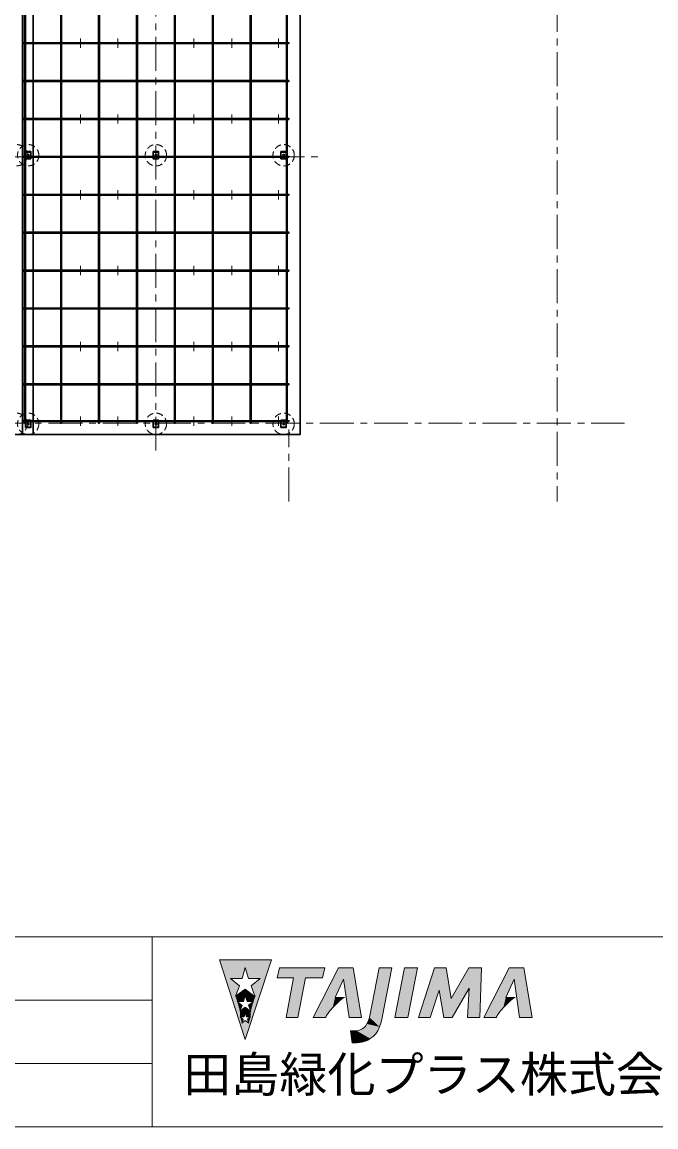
# Model space of a CAD drawing. Units: millimetres, scale not verified. Extents: x -5922 to 5920, y -4161 to 4161.
# Drawn here: x -3772 to -1399, y -4161 to -23 of the extents above; entities that cross this region are included whole.
import ezdxf
from ezdxf.enums import TextEntityAlignment as Align

# ---------------------------------------------------------------- set-up
doc = ezdxf.new("R2010")
doc.units = ezdxf.units.MM
doc.header["$LTSCALE"] = 4
for name, pattern in [('USER1', [19.05, 12.7, -6.35]), ('USER2', [9.525, 6.35, -3.175]), ('USER3', [50.8, 31.75, -6.35, 6.35, -6.35])]:
    doc.linetypes.add(name, pattern=pattern)
for name, color, linetype, lineweight in [('0-1_WAKU', 7, 'Continuous', 18), ('0-9_D-BMK', 7, 'USER3', 18), ('0-A_D-STR-HTXT', 7, 'USER2', 18), ('F-0', 7, 'Continuous', 18), ('F-3__0-3_D-STR', 4, 'Continuous', 30)]:
    doc.layers.add(name, color=color, linetype=linetype, lineweight=lineweight)
doc.styles.add('ＭＳ ゴシック', font='')
doc.styles.get('ＭＳ ゴシック').set_extended_font_data('MS Gothic')

msp = doc.modelspace()

# ---------------------------------------------------------------- linework, layer by layer
at = {"layer": '0-1_WAKU'}
for p, q in [((-3285.658, -3448.419), (-3285.658, -4160.919)), ((-5921.908, -3685.919), (-3285.658, -3685.919)), ((-5921.908, -3923.419), (-3285.658, -3923.419))]:
    msp.add_line(p, q, dxfattribs=at)
for points in [[(-5921.908, -4160.919), (5919.842, -4160.919), (5919.842, 4161.081), (-5921.908, 4161.081)], [(-5921.908, -4160.919), (5919.842, -4160.919), (5919.842, -3448.419), (-5921.908, -3448.419)]]:
    msp.add_lwpolyline(points, close=True, dxfattribs=at)
at = {"layer": '0-9_D-BMK'}
for p, q in [((-1769.223, 3116.109), (-1769.223, -1818.086)), ((-3271.223, -1627.613), (-3271.223, 597.874)), ((-3729.873, -118.783), (-3729.873, -84.11)), ((-3729.873, -118.783), (-3729.873, -84.11)), ((-3553.623, -118.783), (-3553.623, -84.11)), ((-3413.223, -118.783), (-3413.223, -84.11)), ((-3129.223, -118.783), (-3129.223, -84.11)), ((-2987.223, -118.783), (-2987.223, -84.11)), ((-2812.873, -118.783), (-2812.873, -84.11)), ((-3729.873, -402.783), (-3729.873, -368.11)), ((-3729.873, -402.783), (-3729.873, -368.11)), ((-3553.623, -402.783), (-3553.623, -368.11)), ((-3413.223, -402.783), (-3413.223, -368.11)), ((-3129.223, -402.783), (-3129.223, -368.11)), ((-2987.223, -402.783), (-2987.223, -368.11)), ((-2812.873, -402.783), (-2812.873, -368.11)), ((-4858.369, -527.397), (-3653.537, -527.397)), ((-3858.369, -527.397), (-2653.537, -527.397)), ((-3729.873, -686.783), (-3729.873, -652.11)), ((-3729.873, -686.783), (-3729.873, -652.11)), ((-3553.623, -686.783), (-3553.623, -652.11)), ((-3413.223, -686.783), (-3413.223, -652.11)), ((-3129.223, -686.783), (-3129.223, -652.11)), ((-2987.223, -686.783), (-2987.223, -652.11)), ((-2812.873, -686.783), (-2812.873, -652.11)), ((-3729.873, -970.783), (-3729.873, -936.11)), ((-3729.873, -970.783), (-3729.873, -936.11)), ((-3553.623, -970.783), (-3553.623, -936.11)), ((-3413.223, -970.783), (-3413.223, -936.11)), ((-3129.223, -970.783), (-3129.223, -936.11)), ((-2987.223, -970.783), (-2987.223, -936.11)), ((-2812.873, -970.783), (-2812.873, -936.11)), ((-3729.873, -1254.783), (-3729.873, -1220.11)), ((-3729.873, -1254.783), (-3729.873, -1220.11)), ((-3553.623, -1254.783), (-3553.623, -1220.11)), ((-3413.223, -1254.783), (-3413.223, -1220.11)), ((-3129.223, -1254.783), (-3129.223, -1220.11)), ((-2987.223, -1254.783), (-2987.223, -1220.11)), ((-2812.873, -1254.783), (-2812.873, -1220.11)), ((-5096.026, -1525.397), (-1517.339, -1525.397)), ((-3729.873, -1534.783), (-3729.873, -1500.11)), ((-3729.873, -1534.783), (-3729.873, -1500.11)), ((-3553.623, -1534.783), (-3553.623, -1500.11)), ((-3413.223, -1534.783), (-3413.223, -1500.11)), ((-3129.223, -1534.783), (-3129.223, -1500.11)), ((-2987.223, -1534.783), (-2987.223, -1500.11)), ((-2812.873, -1534.783), (-2812.873, -1500.11)), ((-2773.223, -1818.086), (-2773.223, -1548.222))]:
    msp.add_line(p, q, dxfattribs=at)
at = {"layer": '0-A_D-STR-HTXT'}
for centre in [(-3793.023, -521.297), (-3749.423, -521.297), (-3271.223, -521.297), (-2793.023, -521.297), (-3793.023, -1527.397), (-3749.423, -1527.397), (-3271.223, -1527.397), (-2793.023, -1527.397)]:
    msp.add_circle(centre, 40, dxfattribs=at)
at = {"layer": 'F-0'}
for p, q in [((-2936.858, -3833.547), (-3033.204, -3535.517)), ((-3033.204, -3535.517), (-2838.987, -3535.517)), ((-2838.987, -3535.517), (-2936.858, -3833.547)), ((-2587.629, -3565.15), (-2682.328, -3750.773)), ((-2587.629, -3565.15), (-2532.177, -3565.15)), ((-2532.177, -3565.15), (-2501.829, -3750.843)), ((-2435.224, -3565.15), (-2471.202, -3750.843)), ((-2340.801, -3565.15), (-2376.78, -3750.843)), ((-2340.801, -3565.15), (-2292.141, -3565.15)), ((-2292.141, -3565.15), (-2328.12, -3750.843)), ((-2288.038, -3750.843), (-2228.303, -3565.15)), ((-2228.303, -3565.15), (-2184.239, -3565.15)), ((-2184.239, -3565.15), (-2165.329, -3680.499)), ((-2165.329, -3680.499), (-2099.902, -3565.15)), ((-2099.902, -3565.15), (-2052.063, -3565.15)), ((-2052.063, -3565.15), (-2058.823, -3750.843)), ((-1948.762, -3565.15), (-2043.46, -3750.773)), ((-1948.762, -3565.15), (-2043.46, -3750.773)), ((-1948.762, -3565.15), (-1893.309, -3565.15)), ((-1893.309, -3565.15), (-1862.962, -3750.843)), ((-2948.19, -3605.419), (-2991.377, -3605.419)), ((-2958.409, -3632.304), (-2991.377, -3605.419)), ((-2710.982, -3602.442), (-2739.466, -3750.881)), ((-2710.982, -3602.442), (-2646.963, -3602.442)), ((-2548.238, -3750.843), (-2568.412, -3608.07)), ((-1909.37, -3750.843), (-1929.544, -3608.07)), ((-2942.935, -3690.844), (-2966.687, -3690.844)), ((-2948.555, -3705.63), (-2966.687, -3690.844)), ((-2940.599, -3748.593), (-2955.714, -3748.593)), ((-2944.176, -3758.003), (-2955.714, -3748.593)), ((-2635.839, -3750.843), (-2682.328, -3750.843)), ((-2635.939, -3751.41), (-2634.031, -3747.268)), ((-2635.839, -3750.843), (-2632.244, -3743.736)), ((-2501.829, -3750.843), (-2548.238, -3750.843)), ((-2328.12, -3750.843), (-2376.78, -3750.843)), ((-2243.783, -3750.843), (-2288.038, -3750.843)), ((-2161.801, -3750.843), (-2193.283, -3750.843)), ((-2058.823, -3750.843), (-2104.432, -3750.843)), ((-1996.971, -3750.843), (-2043.46, -3750.843)), ((-1996.971, -3750.843), (-2043.46, -3750.843)), ((-1996.971, -3750.843), (-2043.46, -3750.843)), ((-1997.072, -3751.41), (-1995.163, -3747.268)), ((-1996.971, -3750.843), (-1993.377, -3743.736)), ((-1996.971, -3750.843), (-1993.377, -3743.736)), ((-1862.962, -3750.843), (-1909.37, -3750.843))]:
    msp.add_line(p, q, dxfattribs=at)
for points in [[(-2948.19, -3605.419), (-2936.782, -3564.249), (-2924.877, -3605.32)], [(-2809.019, -3565.169), (-2817.646, -3602.442), (-2755.471, -3602.442), (-2783.954, -3750.881), (-2739.466, -3750.881)], [(-2809.019, -3565.169), (-2638.336, -3565.169), (-2646.963, -3602.442)], [(-2435.224, -3565.15), (-2387.532, -3565.15), (-2423.511, -3750.843)], [(-1948.762, -3565.15), (-1893.309, -3565.15), (-1862.962, -3750.843), (-1909.37, -3750.843)], [(-2914.758, -3631.907), (-2899.48, -3673.574), (-2936.98, -3645.598), (-2973.289, -3671.589), (-2958.409, -3632.304)], [(-2924.877, -3605.32), (-2880.975, -3605.32), (-2914.758, -3631.907)], [(-2568.412, -3608.07), (-2600.085, -3675.843), (-2565.309, -3675.843)], [(-2161.801, -3750.843), (-2098.795, -3640.904), (-2104.432, -3750.843)], [(-1929.544, -3608.07), (-1961.218, -3675.843), (-1926.442, -3675.843)], [(-1909.37, -3750.843), (-1929.544, -3608.07), (-1961.218, -3675.843), (-1926.442, -3675.843)], [(-2942.935, -3690.844), (-2936.66, -3668.2), (-2930.113, -3690.789)], [(-2632.244, -3743.736), (-2628.631, -3738.377), (-2623.393, -3731.19), (-2617.919, -3724.095), (-2609.92, -3714.959), (-2599.932, -3704.433), (-2591.152, -3695.648), (-2583.721, -3688.461), (-2577.029, -3683.125), (-2571.365, -3679.288), (-2565.309, -3675.843)], [(-2243.783, -3750.843), (-2211.091, -3648.368), (-2193.283, -3750.843)], [(-1993.377, -3743.736), (-1989.763, -3738.377), (-1984.526, -3731.19), (-1979.051, -3724.095), (-1971.052, -3714.959), (-1961.064, -3704.433), (-1952.284, -3695.648), (-1944.854, -3688.461), (-1938.161, -3683.125), (-1932.497, -3679.288), (-1926.442, -3675.843)], [(-1993.377, -3743.736), (-1989.763, -3738.377), (-1984.526, -3731.19), (-1979.051, -3724.095), (-1971.052, -3714.959), (-1961.064, -3704.433), (-1952.284, -3695.648), (-1944.854, -3688.461), (-1938.161, -3683.125), (-1932.497, -3679.288), (-1926.442, -3675.843)], [(-2924.547, -3705.412), (-2916.145, -3728.328), (-2936.769, -3712.942), (-2956.739, -3727.237), (-2948.555, -3705.63)], [(-2930.113, -3690.789), (-2905.966, -3690.789), (-2924.547, -3705.412)], [(-2928.898, -3757.864), (-2923.551, -3772.447), (-2936.676, -3762.655), (-2949.384, -3771.752), (-2944.176, -3758.003)], [(-2940.599, -3748.593), (-2936.606, -3734.183), (-2932.44, -3748.558)], [(-2932.44, -3748.558), (-2917.074, -3748.558), (-2928.898, -3757.864)], [(-2471.202, -3750.843), (-2473.929, -3758.702), (-2476.781, -3766.306), (-2480.963, -3775.24), (-2487.046, -3784.174), (-2493.128, -3789.497), (-2499.401, -3794.059), (-2509.476, -3798.241), (-2520.121, -3800.712)], [(-2517.706, -3845.502), (-2500.598, -3843.348), (-2487.039, -3839.546), (-2477.914, -3835.998), (-2468.537, -3830.295), (-2457.765, -3822.185), (-2448.356, -3811.952), (-2440.879, -3800.673), (-2433.909, -3785.973), (-2429.6, -3772.92), (-2425.418, -3758.727), (-2423.511, -3750.843)], [(-2520.121, -3800.712), (-2542.115, -3800.875), (-2536, -3845.502), (-2517.706, -3845.502)]]:
    msp.add_lwpolyline(points, dxfattribs=at)
for points in [[(-3033.204, -3535.517), (-2991.377, -3605.419), (-2948.19, -3605.419)], [(-3033.204, -3535.517), (-2948.19, -3605.419), (-2936.782, -3564.249)], [(-2838.987, -3535.517), (-3033.204, -3535.517), (-2936.782, -3564.249)], [(-2991.377, -3605.419), (-3033.204, -3535.517), (-2936.858, -3833.547)], [(-2936.858, -3833.547), (-2838.987, -3535.517), (-2880.975, -3605.32)], [(-2838.987, -3535.517), (-2936.782, -3564.249), (-2924.877, -3605.32)], [(-2924.877, -3605.32), (-2880.975, -3605.32), (-2838.987, -3535.517)], [(-2809.019, -3565.169), (-2817.646, -3602.442), (-2755.471, -3602.442)], [(-2646.963, -3602.442), (-2638.336, -3565.169), (-2809.019, -3565.169)], [(-2646.963, -3602.442), (-2809.019, -3565.169), (-2755.471, -3602.442)], [(-2587.629, -3565.15), (-2682.328, -3750.773), (-2635.839, -3750.843)], [(-2587.629, -3565.15), (-2635.839, -3750.843), (-2634.031, -3747.268)], [(-2587.629, -3565.15), (-2634.031, -3747.268), (-2632.244, -3743.736)], [(-2587.629, -3565.15), (-2632.244, -3743.736), (-2628.631, -3738.377)], [(-2587.629, -3565.15), (-2628.631, -3738.377), (-2623.393, -3731.19)], [(-2587.629, -3565.15), (-2623.393, -3731.19), (-2617.919, -3724.095)], [(-2587.629, -3565.15), (-2617.919, -3724.095), (-2609.92, -3714.959)], [(-2600.085, -3675.843), (-2587.629, -3565.15), (-2609.92, -3714.959)], [(-2587.629, -3565.15), (-2600.085, -3675.843), (-2568.412, -3608.07)], [(-2568.412, -3608.07), (-2532.177, -3565.15), (-2587.629, -3565.15)], [(-2568.412, -3608.07), (-2548.238, -3750.843), (-2532.177, -3565.15)], [(-2548.238, -3750.843), (-2501.829, -3750.843), (-2532.177, -3565.15)], [(-2433.909, -3785.973), (-2435.224, -3565.15), (-2471.202, -3750.843)], [(-2433.909, -3785.973), (-2387.532, -3565.15), (-2435.224, -3565.15)], [(-2433.909, -3785.973), (-2425.418, -3758.727), (-2387.532, -3565.15)], [(-2340.801, -3565.15), (-2376.78, -3750.843), (-2292.141, -3565.15), (-2328.12, -3750.843)], [(-2228.303, -3565.15), (-2288.038, -3750.843), (-2243.783, -3750.843)], [(-2228.303, -3565.15), (-2243.783, -3750.843), (-2211.091, -3648.368)], [(-2184.239, -3565.15), (-2228.303, -3565.15), (-2211.091, -3648.368)], [(-2184.239, -3565.15), (-2211.091, -3648.368), (-2161.801, -3750.843)], [(-2165.329, -3680.499), (-2184.239, -3565.15), (-2161.801, -3750.843)], [(-2052.063, -3565.15), (-2099.902, -3565.15), (-2165.329, -3680.499)], [(-2098.795, -3640.904), (-2052.063, -3565.15), (-2165.329, -3680.499)], [(-2104.432, -3750.843), (-2058.823, -3750.843), (-2052.063, -3565.15)], [(-2098.795, -3640.904), (-2104.432, -3750.843), (-2052.063, -3565.15)], [(-1948.762, -3565.15), (-2043.46, -3750.773), (-1996.971, -3750.843)], [(-1948.762, -3565.15), (-1996.971, -3750.843), (-1995.163, -3747.268)], [(-1948.762, -3565.15), (-1995.163, -3747.268), (-1993.377, -3743.736)], [(-1948.762, -3565.15), (-1993.377, -3743.736), (-1989.763, -3738.377)], [(-1948.762, -3565.15), (-1989.763, -3738.377), (-1984.526, -3731.19)], [(-1948.762, -3565.15), (-1984.526, -3731.19), (-1979.051, -3724.095)], [(-1948.762, -3565.15), (-1979.051, -3724.095), (-1971.052, -3714.959)], [(-1961.218, -3675.843), (-1948.762, -3565.15), (-1971.052, -3714.959)], [(-1948.762, -3565.15), (-1961.218, -3675.843), (-1929.544, -3608.07)], [(-1929.544, -3608.07), (-1893.309, -3565.15), (-1948.762, -3565.15)], [(-1929.544, -3608.07), (-1909.37, -3750.843), (-1893.309, -3565.15)], [(-1909.37, -3750.843), (-1862.962, -3750.843), (-1893.309, -3565.15)], [(-2991.377, -3605.419), (-2936.858, -3833.547), (-2955.714, -3748.593)], [(-2973.289, -3671.589), (-2958.409, -3632.304), (-2991.377, -3605.419)], [(-2973.289, -3671.589), (-2991.377, -3605.419), (-2955.714, -3748.593)], [(-2936.858, -3833.547), (-2880.975, -3605.32), (-2899.48, -3673.574)], [(-2880.975, -3605.32), (-2914.758, -3631.907), (-2899.48, -3673.574)], [(-2783.954, -3750.881), (-2739.466, -3750.881), (-2710.982, -3602.442)], [(-2755.471, -3602.442), (-2783.954, -3750.881), (-2710.982, -3602.442)], [(-2165.329, -3680.499), (-2161.801, -3750.843), (-2098.795, -3640.904)], [(-2942.935, -3690.844), (-2936.98, -3645.598), (-2973.289, -3671.589)], [(-2966.687, -3690.844), (-2942.935, -3690.844), (-2973.289, -3671.589)], [(-2955.714, -3748.593), (-2966.687, -3690.844), (-2973.289, -3671.589)], [(-2942.935, -3690.844), (-2936.66, -3668.2), (-2936.98, -3645.598)], [(-2936.98, -3645.598), (-2936.66, -3668.2), (-2930.113, -3690.789)], [(-2936.98, -3645.598), (-2930.113, -3690.789), (-2905.966, -3690.789)], [(-2899.48, -3673.574), (-2936.98, -3645.598), (-2905.966, -3690.789)], [(-2936.858, -3833.547), (-2899.48, -3673.574), (-2917.074, -3748.558)], [(-2899.48, -3673.574), (-2916.145, -3728.328), (-2917.074, -3748.558)], [(-2899.48, -3673.574), (-2905.966, -3690.789), (-2916.145, -3728.328)], [(-2600.085, -3675.843), (-2609.92, -3714.959), (-2599.932, -3704.433)], [(-2571.365, -3679.288), (-2565.309, -3675.843), (-2600.085, -3675.843)], [(-2600.085, -3675.843), (-2599.932, -3704.433), (-2591.152, -3695.648)], [(-2600.085, -3675.843), (-2591.152, -3695.648), (-2583.721, -3688.461)], [(-2600.085, -3675.843), (-2583.721, -3688.461), (-2577.029, -3683.125)], [(-2600.085, -3675.843), (-2577.029, -3683.125), (-2571.365, -3679.288)], [(-2211.091, -3648.368), (-2193.283, -3750.843), (-2161.801, -3750.843)], [(-1961.218, -3675.843), (-1971.052, -3714.959), (-1961.064, -3704.433)], [(-1932.497, -3679.288), (-1926.442, -3675.843), (-1961.218, -3675.843)], [(-1961.218, -3675.843), (-1961.064, -3704.433), (-1952.284, -3695.648)], [(-1961.218, -3675.843), (-1952.284, -3695.648), (-1944.854, -3688.461)], [(-1961.218, -3675.843), (-1944.854, -3688.461), (-1938.161, -3683.125)], [(-1961.218, -3675.843), (-1938.161, -3683.125), (-1932.497, -3679.288)], [(-2956.739, -3727.237), (-2948.555, -3705.63), (-2966.687, -3690.844)], [(-2955.714, -3748.593), (-2956.739, -3727.237), (-2966.687, -3690.844)], [(-2940.599, -3748.593), (-2936.769, -3712.942), (-2956.739, -3727.237)], [(-2940.599, -3748.593), (-2936.606, -3734.183), (-2936.769, -3712.942)], [(-2936.769, -3712.942), (-2936.606, -3734.183), (-2932.44, -3748.558)], [(-2936.769, -3712.942), (-2932.44, -3748.558), (-2917.074, -3748.558)], [(-2916.145, -3728.328), (-2936.769, -3712.942), (-2917.074, -3748.558)], [(-2905.966, -3690.789), (-2924.547, -3705.412), (-2916.145, -3728.328)], [(-2955.714, -3748.593), (-2940.599, -3748.593), (-2956.739, -3727.237)], [(-2949.384, -3771.752), (-2944.176, -3758.003), (-2955.714, -3748.593)], [(-2936.858, -3833.547), (-2949.384, -3771.752), (-2955.714, -3748.593)], [(-2936.858, -3833.547), (-2936.676, -3762.655), (-2949.384, -3771.752)], [(-2923.551, -3772.447), (-2936.858, -3833.547), (-2917.074, -3748.558)], [(-2923.551, -3772.447), (-2936.676, -3762.655), (-2936.858, -3833.547)], [(-2917.074, -3748.558), (-2928.898, -3757.864), (-2923.551, -3772.447)], [(-2433.909, -3785.973), (-2471.202, -3750.843), (-2476.781, -3766.306)], [(-2520.121, -3800.712), (-2542.115, -3800.875), (-2536, -3845.502)], [(-2520.121, -3800.712), (-2536, -3845.502), (-2517.706, -3845.502)], [(-2520.121, -3800.712), (-2440.879, -3800.673), (-2433.909, -3785.973)], [(-2433.909, -3785.973), (-2509.476, -3798.241), (-2520.121, -3800.712)], [(-2520.121, -3800.712), (-2448.356, -3811.952), (-2440.879, -3800.673)], [(-2520.121, -3800.712), (-2517.706, -3845.502), (-2500.598, -3843.348)], [(-2520.121, -3800.712), (-2500.598, -3843.348), (-2487.039, -3839.546)], [(-2520.121, -3800.712), (-2487.039, -3839.546), (-2477.914, -3835.998)], [(-2520.121, -3800.712), (-2477.914, -3835.998), (-2468.537, -3830.295)], [(-2520.121, -3800.712), (-2468.537, -3830.295), (-2457.765, -3822.185)], [(-2520.121, -3800.712), (-2457.765, -3822.185), (-2448.356, -3811.952)], [(-2433.909, -3785.973), (-2499.401, -3794.059), (-2509.476, -3798.241)], [(-2433.909, -3785.973), (-2493.128, -3789.497), (-2499.401, -3794.059)], [(-2433.909, -3785.973), (-2487.046, -3784.174), (-2493.128, -3789.497)], [(-2433.909, -3785.973), (-2480.963, -3775.24), (-2487.046, -3784.174)], [(-2433.909, -3785.973), (-2476.781, -3766.306), (-2480.963, -3775.24)]]:
    msp.add_solid(points, dxfattribs=at)
at = {"layer": 'F-3__0-3_D-STR', "linetype": 'USER1'}
for p, q in [((-3759.423, -509.397), (-3739.423, -509.397)), ((-3759.423, -533.197), (-3739.423, -533.197)), ((-3281.223, -509.397), (-3261.223, -509.397)), ((-3281.223, -533.197), (-3261.223, -533.197)), ((-2783.023, -509.397), (-2803.023, -509.397)), ((-2783.023, -533.197), (-2803.023, -533.197)), ((-3739.423, -1515.497), (-3759.423, -1515.497)), ((-3281.223, -1515.497), (-3261.223, -1515.497)), ((-3281.223, -1515.497), (-3261.223, -1515.497)), ((-2803.023, -1515.497), (-2783.023, -1515.497)), ((-3739.423, -1539.297), (-3759.423, -1539.297)), ((-3281.223, -1539.297), (-3261.223, -1539.297)), ((-2803.023, -1539.297), (-2783.023, -1539.297))]:
    msp.add_line(p, q, dxfattribs=at)
at = {"layer": 'F-3__0-3_D-STR'}
msp.add_line((-2773.223, -670.997), (-2773.223, -667.797), dxfattribs=at)
for points in [[(-4771.223, 472.603), (-4771.223, -1567.397), (-3731.223, -1567.397), (-3731.223, 472.603)], [(-3771.223, 472.603), (-3771.223, -1567.397), (-2731.223, -1567.397), (-2731.223, 472.603)], [(-3759.623, -1525.397), (-3759.623, 470.603), (-3762.823, 470.603), (-3762.823, -1525.397)], [(-3624.623, -1525.397), (-3624.623, 470.603), (-3627.823, 470.603), (-3627.823, -1525.397)], [(-3482.623, -1525.397), (-3482.623, 470.603), (-3485.823, 470.603), (-3485.823, -1525.397)], [(-3340.623, -1525.397), (-3340.623, 470.603), (-3343.823, 470.603), (-3343.823, -1525.397)], [(-3198.623, -1525.397), (-3198.623, 470.603), (-3201.823, 470.603), (-3201.823, -1525.397)], [(-3056.623, -1525.397), (-3056.623, 470.603), (-3059.823, 470.603), (-3059.823, -1525.397)], [(-2914.623, -1525.397), (-2914.623, 470.603), (-2917.823, 470.603), (-2917.823, -1525.397)], [(-2779.623, -1525.397), (-2779.623, 470.603), (-2782.823, 470.603), (-2782.823, -1525.397)], [(-2773.223, -102.997), (-2773.223, -99.797), (-3769.223, -99.797), (-3769.223, -102.997)], [(-2773.223, -244.997), (-2773.223, -241.797), (-3769.223, -241.797), (-3769.223, -244.997)], [(-2773.223, -386.997), (-2773.223, -383.797), (-3769.223, -383.797), (-3769.223, -386.997)], [(-2773.223, -528.997), (-2773.223, -525.797), (-3769.223, -525.797), (-3769.223, -528.997)], [(-3739.423, -534.797), (-3739.423, -507.797), (-3759.423, -507.797), (-3759.423, -534.797)], [(-3261.223, -534.797), (-3261.223, -507.797), (-3281.223, -507.797), (-3281.223, -534.797)], [(-2803.023, -534.797), (-2803.023, -507.797), (-2783.023, -507.797), (-2783.023, -534.797)], [(-2773.223, -670.997), (-2773.223, -667.797), (-3769.223, -667.797), (-3769.223, -670.997)], [(-2773.223, -812.997), (-2773.223, -809.797), (-3769.223, -809.797), (-3769.223, -812.997)], [(-2773.223, -954.997), (-2773.223, -951.797), (-3769.223, -951.797), (-3769.223, -954.997)], [(-2773.223, -1096.997), (-2773.223, -1093.797), (-3769.223, -1093.797), (-3769.223, -1096.997)], [(-2773.223, -1238.997), (-2773.223, -1235.797), (-3769.223, -1235.797), (-3769.223, -1238.997)], [(-2773.223, -1380.997), (-2773.223, -1377.797), (-3769.223, -1377.797), (-3769.223, -1380.997)], [(-2773.223, -1518.997), (-2773.223, -1515.797), (-3769.223, -1515.797), (-3769.223, -1518.997)], [(-3759.423, -1540.897), (-3759.423, -1513.897), (-3739.423, -1513.897), (-3739.423, -1540.897)], [(-3261.223, -1540.897), (-3261.223, -1513.897), (-3281.223, -1513.897), (-3281.223, -1540.897)], [(-2783.023, -1540.897), (-2783.023, -1513.897), (-2803.023, -1513.897), (-2803.023, -1540.897)]]:
    msp.add_lwpolyline(points, close=True, dxfattribs=at)
for centre, radius in [((-3749.423, -521.297), 3.25), ((-3271.223, -521.297), 3.25), ((-2793.023, -521.297), 3.25), ((-3749.423, -1527.397), 3.35), ((-3271.223, -1527.397), 3.35), ((-2793.023, -1527.397), 3.35)]:
    msp.add_circle(centre, radius, dxfattribs=at)

# ---------------------------------------------------------------- texts
at = {"layer": 'F-0', "style": 'ＭＳ ゴシック'}
msp.add_text('田島緑化プラス株式会社', height=132, dxfattribs=at).set_placement((-3169.078, -4069.779), align=Align.BOTTOM_LEFT)

doc.saveas('drawing.dxf')
